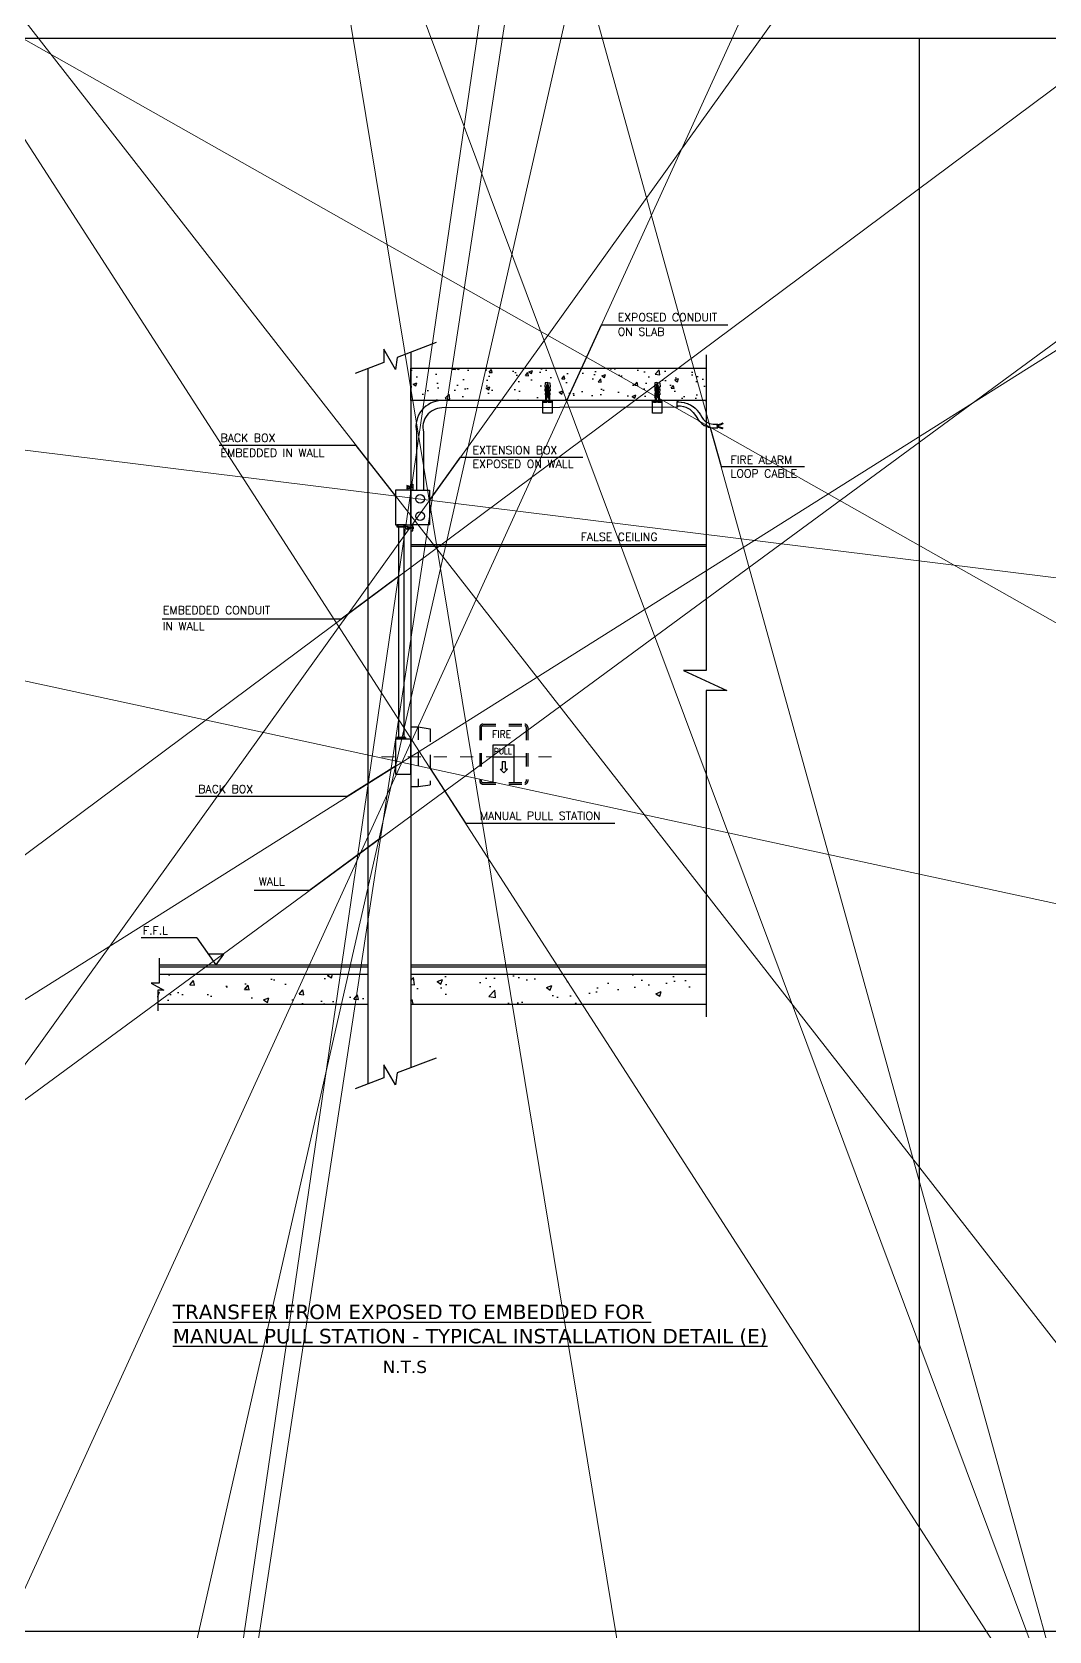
# Model space of a CAD drawing. Extents: x -15 to 256, y 0 to 403.
# Drawn here: x 228.22 to 236, y 364.85 to 377.08 of the extents above; entities that cross this region are included whole.
import ezdxf
from ezdxf.enums import TextEntityAlignment as Align

# ---------------------------------------------------------------- set-up
doc = ezdxf.new("R2010")
doc.units = 0
doc.header["$LTSCALE"] = 0.15
doc.linetypes.add('DASHDOT', pattern=[1, 0.5, -0.25, 0, -0.25])
doc.linetypes.add('DASHED', pattern=[0.75, 0.5, -0.25])
doc.layers.get('0').update_dxf_attribs({"color": 252})
for name, color, linetype in [('00-E-FAS-DIM', 10, 'Continuous'), ('A-IW-SHE101$0$A-ANNO-TEXT', 2, 'Continuous'), ('DETAILS', 2, 'Continuous'), ('E-ANNO-LARO', 1, 'Continuous'), ('E-ANNO-T080', 61, 'Continuous'), ('E-ANNO-T140', 133, 'Continuous'), ('e-anno-t175', 214, 'Continuous'), ('E-ANNO-VIEW', 240, 'Continuous'), ('E-DETL-LID1', 1, 'DASHED'), ('E-DETL-LID2', 2, 'DASHED'), ('E-DETL-LID3', 3, 'DASHED'), ('E-DETL-LID4', 131, 'DASHED'), ('E-DETL-LID6', 214, 'DASHED'), ('E-DETL-LIN0', 10, 'Continuous'), ('E-DETL-LIN1', 1, 'Continuous'), ('E-DETL-LIN2', 2, 'Continuous'), ('E-DETL-LIN3', 3, 'Continuous'), ('E-DETL-LIN9', 9, 'Continuous')]:
    doc.layers.add(name, color=color, linetype=linetype)
doc.layers.add('S-ANNO-DIMS', color=1, linetype='Continuous', lineweight=18)
doc.styles.add('E140', font='verdana.ttf', dxfattribs={"height": 285})
doc.styles.add('E175', font='verdana.ttf', dxfattribs={"height": 335})
doc.styles.add('E80', font='simplex.shx', dxfattribs={"height": 200})
doc.styles.add('LE80', font='SIMPLEX.shx', dxfattribs={"height": 200})
doc.styles.add('ROMANS', font='ROMANS.shx', dxfattribs={"width": 0.8})
doc.dimstyles.new('DIM25', dxfattribs={"dimscale": 100, "dimtxt": 2, "dimasz": 0.01, "dimexe": 1, "dimexo": 2, "dimgap": 1, "dimtad": 1, "dimdec": 0, "dimlfac": 0.25, "dimzin": 0, "dimdsep": 46, "dimtxsty": 'LE80', "dimblk1": 'TICK', "dimblk2": 'TICK', "dimsah": 1, "dimcen": 0, "dimdle": 3, "dimclrd": 1, "dimclre": 1, "dimclrt": 51, "dimadec": 0, "dimazin": 0, "dimtfac": 1, "dimtdec": 0, "dimtmove": 0, "dimatfit": 1, "dimldrblk": 'TICK', "dimfxl": 1, "dimtolj": 1, "dimtzin": 0, "dimarcsym": 0})
pattern_1 = [(49.99999999999996, (199.6003935273939, 346.5364657333439), (0.4178004290271635, -0.03655278357478272), [0.04368698100026207, -0.4805567910028827]), (355, (199.6003935273939, 346.5364657333439), (-0.0808216624039111, 0.4381463479038137), [0.03494958480020968, -0.3844454328023065]), (100.4509999999998, (199.6352101019632, 346.5334196843931), (0.3369802770819812, 0.4015915702694968), [0.03712820065061641, -0.4084102071567806]), (46.18419999999998, (199.6003935273939, 346.6529643493446), (0.6216601002112204, -0.09641482318130383), [0.0655304715003928, -0.7208351865043207]), (96.63559999999991, (199.6521984897089, 346.6449298434163), (0.5444343454335049, 0.5674160398502812), [0.05569230097592423, -0.6126153107351676]), (351.1840000000001, (199.6003935273939, 346.6529643493446), (0.5444351970376925, 0.5674150353261695), [0.05242437720031449, -0.5766681492034593]), (20.99999999999998, (199.6586428353943, 346.6238396953444), (0.3476953477546147, -0.2345234522007219), [0.04368698100026209, -0.4805567910028831]), (326.0000000000001, (199.6586428353943, 346.6238396953444), (0.1417293458373395, 0.4223945499455471), [0.03494958480020964, -0.3844454328023059]), (71.4514, (199.6876172795647, 346.6042961351984), (0.4894237363473509, 0.1878720382429697), [0.03712820065061643, -0.4084102071567806]), (37.49999999999998, (199.6003935273939, 346.5364657333439), (0.007083031576165479, 0.1939083662324336), [0, -0.3797854881622785, 0, -0.3902703636023414, 0, -0.3859016655023151]), (7.500000000000001, (199.6003935273939, 346.5364657333439), (0.1532361851197717, 0.2297420928438067), [0, -0.2225123565613347, 0, -0.3710480919622257, 0, -0.1470795027008823]), (327.5, (199.4704975705532, 346.5364657333439), (0.3109471787332987, -0.01313761312143258), [0, -0.1456232700008736, 0, -0.4543446024027256, 0, -0.6028803378036166]), (317.5, (199.4122482625528, 346.5364657333439), (0.3397016657635352, 0.05831005935309992), [0, -0.1893102510011357, 0, -0.3017314154418101, 0, -0.4281324138025683])]

# ---------------------------------------------------------------- blocks, each defined once
blk = doc.blocks.new('TICK')
at = {"layer": 'S-ANNO-DIMS', "color": 51}
blk.add_line((-70.71067811865942, -70.71067811865942), (70.71067811865214, 70.71067811865214), dxfattribs=at)
at = {"layer": 'S-ANNO-DIMS'}
blk.add_line((-107.1268145781942, 0), (107.1271981630707, 0), dxfattribs=at)
blk = doc.blocks.new('--A$C5F2C2771')
at = {"layer": 'E-DETL-LID2', "linetype": 'Continuous'}
for p, q in [((-21.21548564948353, -5.230297405293641), (-21.21548564948353, 3.910827217623591e-11)), ((-4.171803953357085, -5.230297405293641), (-4.171803953360723, 3.910827217623591e-11)), ((-1.818989403545856e-12, -5.230297405293641), (-25.38728960284243, -5.230297405293641))]:
    blk.add_line(p, q, dxfattribs=at)
for points in [[(-25.38728960284243, -5.230297405293641), (-25.38728960284243, 3.910827217623591e-11), (-1.818989403545856e-12, 3.910827217623591e-11), (-1.818989403545856e-12, -5.230297405293641)], [(-2.085901976681271, -5.877327993982362), (-23.30138762616298, -5.877327993982362)]]:
    blk.add_lwpolyline(points, dxfattribs=at)
for centre, radius, start, end in [((-23.30138762616298, -2.191539622923301), 3.6857883710587, 235.5330319134641, 304.4669680865359), ((-12.69364480142031, 50.56545948720486), 56.44278748118648, 261.3161650287092, 278.6838349712907), ((-2.085901976681271, -2.191539622923301), 3.6857883710587, 235.5330319134641, 304.4669680865359)]:
    blk.add_arc(centre, radius, start, end, dxfattribs=at)
blk = doc.blocks.new('A$C3E880534')
at = {"layer": 'E-DETL-LID3'}
for p, q in [((-125, 500.0000000000036), (-325, 466.999999999829)), ((-325, 466.999999999829), (-325, -467.0000000001855)), ((0, 500.0000000000036), (-125, 500.0000000000036)), ((-125, 500.0000000000036), (-125, -499.9999999999964)), ((0, 500.0000000000036), (0, -499.9999999999964)), ((-125, -499.9999999999964), (-325, -467.0000000001855)), ((0, -499.9999999999964), (-125, -499.9999999999964))]:
    blk.add_line(p, q, dxfattribs=at)
blk = doc.blocks.new('A$C4DE4472D')
at = {"layer": 'E-DETL-LID3'}
for p, q in [((-307.0627755941823, 542.0000000001892), (392.9372244058177, 542.0000000001892)), ((-357.0627755941823, 492.0000000001892), (-357.0627755941823, -407.9999999998108)), ((-332.0627755941823, 492.0000000001892), (-332.0627755941823, -407.9999999998108)), ((-307.0627755941823, 517.0000000001892), (392.9372244058177, 517.0000000001892)), ((417.9372244058177, 492.0000000001892), (417.9372244058177, -407.9999999998108)), ((442.9372244058177, 492.0000000001892), (442.9372244058177, -407.9999999998108)), ((-307.0627755941823, -432.9999999998108), (392.9372244058177, -432.9999999998108)), ((-307.0627755941823, -457.9999999998108), (392.9372244058177, -457.9999999998108))]:
    blk.add_line(p, q, dxfattribs=at)
for centre, radius, start, end in [((-307.0627755941823, 492.0000000001892), 50, 90, 180), ((392.9372244058177, 492.0000000001892), 50, 0, 90), ((-307.0627755941823, 492.0000000001892), 25, 90, 180), ((392.9372244058177, 492.0000000001892), 25, 0, 90), ((-307.0627755941823, -407.9999999998108), 50, 180, 270), ((-307.0627755941823, -407.9999999998108), 25, 180, 270), ((392.9372244058177, -407.9999999998108), 25, 270, 0), ((392.9372244058177, -407.9999999998108), 50, 270, 0)]:
    blk.add_arc(centre, radius, start, end, dxfattribs=at)
at = {"layer": 'E-DETL-LIN0'}
for p, q in [((-132.0627755941823, -432.9999999998108), (-132.0627755941823, 200)), ((-132.0627755941823, 200), (217.9372244058177, 200)), ((-132.0627755941823, 0), (217.9372244058177, 0)), ((217.9372244058177, -432.9999999998108), (217.9372244058177, 200)), ((43.93722440567217, -272.0000000001164), (-17.06277559438604, -206.9999999999709)), ((-17.06277559438604, -206.9999999999709), (18.93722440567217, -206.9999999999709)), ((18.93722440567217, -81.00000000013097), (68.93722440567217, -81.00000000013097)), ((18.93722440567217, -81.00000000013097), (18.93722440567217, -206.9999999999709)), ((43.93722440567217, -272.0000000001164), (104.9372244057304, -206.9999999999709)), ((68.93722440567217, -81.00000000013097), (68.93722440567217, -206.9999999999709)), ((104.9372244057304, -206.9999999999709), (68.93722440567217, -206.9999999999709))]:
    blk.add_line(p, q, dxfattribs=at)
at = {"layer": 'E-DETL-LIN0', "style": 'ROMANS', "width": 0.9}
for s, height, p in [('FIRE', 125, (-151.0627755940368, 312.6190476192278)), ('PULL', 100, (-120.0627755942696, 40.61904761911137))]:
    blk.add_text(s, height=height, dxfattribs=at).set_placement(p)
blk = doc.blocks.new('SCRO')
at = {"layer": 'E-DETL-LID4'}
for p, q in [((2.004664853087434, 0.821087427342718), (3.623975155783683, -1.637345612332865)), ((3.786111679495207, 1.549345350585099), (3.637164285816652, 0.9292986149011995)), ((3.786111679495207, 1.549345350585099), (5.829474222864064, -1.945690986955015)), ((5.753306267957214, 1.249999999992724), (5.829474222864064, 1.945690986947739)), ((5.829474222864064, 1.945690986947739), (8.03497328994763, -1.945690986954105)), ((8.03497328994763, 1.945690986947739), (7.958805335041234, 1.250000000000909)), ((8.03497328994763, 1.945690986947739), (10.24047235703574, -1.945690986947739)), ((10.24047235703574, 1.945690986947739), (10.1643044021248, 1.25)), ((10.24047235703574, 1.945690986947739), (12.44597142411931, -1.945690986955015)), ((12.44597142411931, 1.945690986955015), (12.36980346920154, 1.25)), ((12.44597142411931, 1.945690986955015), (14.65147049120014, -1.945690986954105)), ((14.65147049120424, 1.945690986947739), (14.57530253628966, 1.249999999992724)), ((14.65147049120424, 1.945690986947739), (16.85696955828416, -1.945690986955015)), ((16.85696955834965, 1.945674784445146), (16.78080160343143, 1.249983797497407)), ((16.85696955834965, 1.945674784445146), (19.06246862543003, -1.945707189451241))]:
    blk.add_line(p, q, dxfattribs=at)
at = {"layer": 'E-DETL-LID4', "linetype": 'Continuous'}
for p, q in [((23.61790627242453, 0.5131854717556052), (23.61790627242499, 1.61785813386814)), ((23.61790627242544, -0.5131854717556052), (23.61790627242135, -1.617858133875416))]:
    blk.add_line(p, q, dxfattribs=at)
for points in [[(17.17664616881984, 1.249979449850798), (4.892351375939143, 1.25), (-9.094947017729282e-13, 0), (2.792308577107178, -0.7134372519867611)], [(19.57581255350578, 1.249975436330715), (17.44902306818676, 1.249978994194862)], [(24.67175159393719, -5.000000000007276), (24.99999999999545, -5.000000000007276), (24.99999999999545, -0.8231618529889602), (23.61790627242544, -0.5131854717556052), (23.61790627242453, 0.5131854717556052), (24.99999999999955, 0.8231618529825937), (24.99999999999545, 5), (24.67175159393764, 5.000000000000909)], [(4.066206698221777, -1.038919321654248), (4.892351375939597, -1.25), (5.092416313894319, -1.250000000000909)], [(6.343583484128885, -1.25), (7.297915380982431, -1.249999999999091)], [(8.54908255121245, -1.25), (9.503414448065996, -1.25)], [(10.75458161829692, -1.250000000007276), (11.70891351515093, -1.250000000007276)], [(12.96008068538504, -1.250000000007276), (13.91441258223449, -1.250000000006366)], [(15.1655797524686, -1.25), (16.11991164931487, -1.250000000007276)], [(17.37107881954898, -1.25), (18.32540327130801, -1.250000000007276)]]:
    blk.add_lwpolyline(points, dxfattribs=at)
at = {"layer": 'E-DETL-LID4'}
for points in [[(2.792308577107178, -0.7134372519867611), (3.623975155783683, -1.637345612332865), (4.066206698221777, -1.038919321654248), (2.004664853087434, 0.821087427342718)], [(5.092416313894319, -1.250000000000909), (5.829474222864064, -1.945690986955015), (6.343583484128885, -1.25), (3.786111679495207, 1.549345350585099)], [(7.297915380982431, -1.249999999999091), (8.03497328994763, -1.945690986954105), (8.54908255121245, -1.25), (5.829474222864064, 1.945690986947739)], [(9.503414448065996, -1.25), (10.24047235703574, -1.945690986947739), (10.75458161829692, -1.250000000007276), (8.03497328994763, 1.945690986947739)], [(11.70891351515093, -1.250000000007276), (12.44597142411931, -1.945690986955015), (12.96008068538504, -1.250000000007276), (10.24047235703574, 1.945690986947739)], [(13.91441258223449, -1.250000000006366), (14.65147049120014, -1.945690986954105), (15.1655797524686, -1.25), (12.44597142411931, 1.945690986955015)], [(16.11991164931487, -1.250000000007276), (16.85696955828416, -1.945690986955015), (17.37107881954898, -1.25), (14.65147049120424, 1.945690986947739)], [(18.32541071646074, -1.250016202502593), (19.06246862543003, -1.945707189451241), (19.57657788669485, -1.250016202502593), (16.85696955834965, 1.945674784445146)]]:
    blk.add_lwpolyline(points, close=True, dxfattribs=at)
at = {"layer": 'E-DETL-LID4', "linetype": 'Continuous'}
for points in [[(19.57581255351761, 1.249975436330715, 0.2592668144655841), (24.6718250579388, 4.999984515502547, 3.306262617242921)], [(19.57657788669485, -1.250016202502593, -0.2592344396536596), (24.67175159393719, -5.000000000007276, -3.306262617242921)]]:
    blk.add_lwpolyline(points, format="xyb", dxfattribs=at)
for centre, start, end in [((25.64766208019046, 0.3777601261544987), 105.8003879676135, 148.5767715327205), ((25.64766208019091, -0.3777601261544987), 211.4232284672796, 254.1996120328304)]:
    blk.add_arc(centre, 2.378602889906357, start, end, dxfattribs=at)

msp = doc.modelspace()

# ---------------------------------------------------------------- hatches: boundary and pattern name
at = {"layer": 'E-DETL-LIN9'}
h = msp.add_hatch(dxfattribs=at)
h.set_pattern_fill('AR-CONC', color=8, scale=0.001528853228355629, style=0)
h.set_pattern_definition([(49.99999999999996, (199.6003935273939, 346.5364657333439), (0.2785336193514423, -0.02436852238318848), [0.0291246540001747, -0.3203711940019217]), (355, (199.6003935273939, 346.5364657333439), (-0.05388110826927409, 0.2920975652692091), [0.02329972320013979, -0.2562969552015377]), (100.4509999999998, (199.6236045771068, 346.5344350340434), (0.2246535180546541, 0.2677277135129978), [0.02475213376707761, -0.2722734714378537]), (46.18419999999998, (199.6003935273939, 346.6141314773444), (0.4144400668074802, -0.06427654878753587), [0.04368698100026185, -0.4805567910028806]), (96.63559999999991, (199.6349301689372, 346.6087751400588), (0.3629562302890032, 0.3782773599001876), [0.0371282006506162, -0.4084102071567773]), (351.1840000000001, (199.6003935273939, 346.6141314773444), (0.3629567980251283, 0.3782766902174464), [0.03494958480020968, -0.3844454328023064]), (20.99999999999998, (199.6392263993941, 346.5947150413443), (0.2317968985030764, -0.1563489681338146), [0.02912465400017472, -0.320371194001922]), (326.0000000000001, (199.6392263993941, 346.5947150413443), (0.0944862305582263, 0.2815963666303647), [0.02329972320013976, -0.2562969552015373]), (71.4514, (199.6585426955077, 346.581686001247), (0.326282490898234, 0.1252480254953132), [0.02475213376707762, -0.2722734714378538]), (37.49999999999998, (199.6003935273939, 346.5364657333439), (0.004722021050776987, 0.1292722441549557), [0, -0.253190325441519, 0, -0.2601802424015609, 0, -0.2572677770015434]), (7.500000000000001, (199.6003935273939, 346.5364657333439), (0.1021574567465145, 0.1531613952292045), [0, -0.1483415710408898, 0, -0.2473653946414839, 0, -0.0980530018005882]), (327.5, (199.5137962228334, 346.5364657333439), (0.2072981191555324, -0.008758408747621722), [0, -0.0970821800005824, 0, -0.3028964016018171, 0, -0.4019202252024112]), (317.5, (199.4749633508331, 346.5364657333439), (0.2264677771756902, 0.0388733729020666), [0, -0.1262068340007571, 0, -0.2011542769612067, 0, -0.2854216092017122])])
h.paths.add_polyline_path([(233.3767488314058, 374.5095378113843), (231.1173187829833, 374.5095395367545), (231.1173187829833, 374.2602871847566), (233.3767488314058, 374.2602854593865)])
h = msp.add_hatch(dxfattribs=at)
h.set_pattern_fill('AR-CONC', color=8, scale=0.002293279842533442, style=0)
h.set_pattern_definition(pattern_1)
h.paths.add_polyline_path([(230.7901602998066, 369.642490449944), (230.7901602998066, 369.8718184341973), (229.1941896436598, 369.8718184341973), (229.1941896436598, 369.8037748147662), (229.1329728630415, 369.8037748147662), (229.2299333924588, 369.7506027915168), (229.1836339571031, 369.7506027915168), (229.1836339571031, 369.642490449944)])
h = msp.add_hatch(dxfattribs=at)
h.set_pattern_fill('AR-CONC', color=8, scale=0.002293279842533442, style=0)
h.set_pattern_definition(pattern_1)
h.paths.add_polyline_path([(233.3767540792189, 369.642490449944), (233.3767535231584, 369.8718184341973), (231.1173187829836, 369.8718184341973), (231.1173187829836, 369.642490449944)])

# ---------------------------------------------------------------- linework, layer by layer
msp.add_lwpolyline([(255.5823836677621, 391.3544479757414), (221.2162780909766, 391.3544479757415), (221.2162780909766, 364.8477069386666), (255.5823836677621, 364.8477069386666)], close=True)
at = {"layer": '00-E-FAS-DIM', "linetype": 'DASHDOT', "lineweight": 0, "ltscale": 0.4}
msp.add_line((230.8939405966048, 371.5367218413606), (232.2706523324259, 371.5367218413606), dxfattribs=at)
at = {"layer": 'A-IW-SHE101$0$A-ANNO-TEXT', "color": 1}
msp.add_ellipse((233.4649407334093, 374.0669457241289, 3.908411096132508e-09), major_axis=(6.24353153173617e-15, 0.01453022108277101), ratio=0.2121670040200524, dxfattribs=at)
at = {"layer": 'E-ANNO-LARO'}
for p, q in [((229.4809133623903, 370.1504246918876), (229.0542756034478, 370.1504246918876)), ((229.4809133623903, 370.1504246918876), (229.6268932890784, 369.9441663951569)), ((229.684327436428, 370.0253163838932), (229.569459141729, 370.0253163838932)), ((229.684327436428, 370.0253163838932), (229.6268932890784, 369.9441663951569))]:
    msp.add_line(p, q, dxfattribs=at)
at = {"layer": 'E-ANNO-VIEW'}
for points in [[(221.2162780909766, 377.0334010157999), (242.020222852966, 377.0334010157999)], [(235.0080150804865, 364.8477069386666), (235.0080150804865, 377.0334010157999)]]:
    msp.add_lwpolyline(points, dxfattribs=at)
at = {"layer": 'E-DETL-LID1', "color": 1, "const_width": 0.01489764652241757}
msp.add_lwpolyline([(233.4650018245099, 374.060546343188), (233.4936237326793, 374.0511753029641), (233.5073665633608, 374.0481478151319)], dxfattribs=at)
at = {"layer": 'E-DETL-LID4', "color": 5, "const_width": 0.01489764652241757}
msp.add_lwpolyline([(233.4647614020621, 374.073761938369), (233.4712371858517, 374.0746594029692), (233.4763857945809, 374.0754901846676), (233.4807065021803, 374.0764353946763), (233.4846985825803, 374.0776761442073), (233.4888613097116, 374.0793935444727), (233.4936939575044, 374.0817687066844), (233.4996957998893, 374.0849827420546), (233.5073661107968, 374.0892167617951)], dxfattribs=at)
at = {"layer": 'E-DETL-LID6', "elevation": -1.849763946857006e-08}
for points in [[(232.1631118862459, 374.3927607524897), (232.1601343555666, 374.3982093585094), (232.1442314806139, 374.3965376694405), (232.1420770164799, 374.3650694008298), (232.1454554586516, 374.36640217437), (232.1433009945175, 374.3349339057594), (232.146679436689, 374.3362666792995), (232.144524972555, 374.3047984106887), (232.1478486177068, 374.3061095671597), (232.1478484493857, 374.2602854958831)], [(232.1631098061199, 374.3927607524819), (232.1660872967715, 374.3982093803758), (232.1819901840047, 374.396537808136), (232.1841448793174, 374.3650695553537), (232.1807664273548, 374.3664023040745), (232.1829211226675, 374.3349340512922), (232.1795426707049, 374.3362668000129), (232.1816973660177, 374.3047985472306), (232.1783737112337, 374.3061096792848), (232.1783742161972, 374.2602856080105)], [(233.0028143058211, 374.3927607524897), (232.9998367751418, 374.3982093585094), (232.983933900189, 374.3965376694405), (232.9817794360551, 374.3650694008298), (232.9851578782268, 374.36640217437), (232.9830034140927, 374.3349339057594), (232.9863818562642, 374.3362666792995), (232.9842273921302, 374.3047984106887), (232.9875510372821, 374.3061095671597), (232.9875508689609, 374.2602854958831)], [(233.002812225695, 374.3927607524819), (233.0057897163467, 374.3982093803758), (233.0216926035798, 374.396537808136), (233.0238472988926, 374.3650695553537), (233.02046884693, 374.3664023040745), (233.0226235422427, 374.3349340512922), (233.0192450902801, 374.3362668000129), (233.0213997855929, 374.3047985472306), (233.0180761308089, 374.3061096792848), (233.0180766357724, 374.2602856080105)]]:
    msp.add_lwpolyline(points, dxfattribs=at)
at = {"layer": 'E-DETL-LID6'}
for points in [[(232.1428013900644, 374.2544737138116), (232.126885065293, 374.2544733423271), (232.1268851302941, 374.2602855417196), (232.14828502569, 374.260285973631)], [(232.1989125822887, 374.254473208482), (232.1989125822887, 374.1656726562323), (232.126885065293, 374.1656727900775), (232.126885065293, 374.2544733423271)], [(232.1779394881204, 374.2602863004118), (232.1989136404099, 374.2602865984615), (232.1989135754088, 374.254474399069), (232.1834232518424, 374.254474161449)], [(232.9825038096396, 374.2544737138116), (232.9665874848682, 374.2544733423271), (232.9665875498692, 374.2602855417196), (232.9879874452652, 374.260285973631)], [(233.0386150018638, 374.254473208482), (233.0386150018638, 374.1656726562323), (232.9665874848682, 374.1656727900775), (232.9665874848682, 374.2544733423271)], [(233.0176419076956, 374.2602863004118), (233.0386160599852, 374.2602865984615), (233.038615994984, 374.254474399069), (233.0231256714175, 374.254474161449)], [(231.1173187829833, 373.6058226434502), (231.1130715540694, 373.6040966074895), (231.11294488737, 373.6052129687121), (231.1104379802431, 373.6043812009843), (231.1103823926987, 373.6058529109903), (231.107520089796, 373.6045231046467), (231.1032498728581, 373.6059452859506), (231.1027596276957, 373.6044732843219), (231.0983390322523, 373.6075809123756), (231.0976984085844, 373.6057318408295), (231.0861954319718, 373.6103537335246), (231.0864991966149, 373.6037942315962), (231.0952051497369, 373.5982406242845), (231.0864991966149, 373.5926870169728), (231.0861954319718, 373.5861275150443), (231.0976984085844, 373.5907494077395), (231.0983390322523, 373.5889003361934), (231.1027596276957, 373.592007964247), (231.1032498728581, 373.5905359626183), (231.107520089796, 373.5919581439222), (231.1103823926987, 373.5906283375786), (231.1104379802431, 373.5921000475847), (231.11294488737, 373.5912682798569), (231.1130715540694, 373.5923846410795), (231.1173187829833, 373.5906586051188)], [(231.1173187829836, 373.2797644056153), (231.1130715540696, 373.281490441576), (231.1129448873702, 373.2803740803533), (231.1104379802433, 373.2812058480811), (231.1103823926989, 373.2797341380751), (231.107520089796, 373.2810639444187), (231.1032498728582, 373.2796417631149), (231.1027596276959, 373.2811137647435), (231.0983390322524, 373.2780061366898), (231.0976984085846, 373.2798552082359), (231.0861954319721, 373.2752333155408), (231.086499196615, 373.2817928174692), (231.095205149737, 373.2873464247809), (231.086499196615, 373.2929000320926), (231.0861954319721, 373.2994595340211), (231.0976984085846, 373.294837641326), (231.0983390322524, 373.296686712872), (231.1027596276959, 373.2935790848184), (231.1032498728582, 373.2950510864471), (231.107520089796, 373.2936289051431), (231.1103823926989, 373.2949587114868), (231.1104379802433, 373.2934870014807), (231.1129448873702, 373.2943187692085), (231.1130715540696, 373.2932024079859), (231.1173187829836, 373.2949284439466)]]:
    msp.add_lwpolyline(points, dxfattribs=at)
for points in [[(231.1173187829833, 373.6202881691501), (231.1334667152491, 373.6202881691501), (231.1334667152491, 373.575506478383), (231.1173187829833, 373.575506478383)], [(231.1173187829836, 373.2652988799154), (231.1334667152491, 373.2652988799154), (231.1334667152491, 373.3100805706824), (231.1173187829836, 373.3100805706824)]]:
    msp.add_lwpolyline(points, close=True, dxfattribs=at)
at = {"layer": 'E-DETL-LIN1'}
for points in [[(231.1173187829836, 373.575506478383), (231.0004739703611, 373.575506478383), (231.0004739703611, 373.3100805706824), (231.1173187829836, 373.3100805706824)], [(231.1173187829833, 373.575506478383), (231.2595984646549, 373.575506478383), (231.2595984646549, 373.3100805706824), (231.1173187829833, 373.3100805706824)], [(231.1173187829836, 371.669434795211), (231.0004739703611, 371.669434795211), (231.0004739703611, 371.4040088875103), (231.1173187829836, 371.4040088875103)]]:
    msp.add_lwpolyline(points, close=True, dxfattribs=at)
at = {"layer": 'E-DETL-LIN2'}
for points in [[(233.1535059921227, 374.2213800856912), (233.1812453257866, 374.2199537900916), (233.2024625756231, 374.2164257005362), (233.2211651097308, 374.2108423640715), (233.2376935916667, 374.203391446955), (233.2524021138141, 374.1941872187272), (233.2656079366456, 374.1832790470826), (233.2775587108905, 374.1706905504927), (233.2885014916093, 374.1563750347695), (233.2990144649754, 374.1400758863077), (233.309981547544, 374.1226634449373, 0.01628439600471119), (233.3107177681396, 374.1215748376329), (233.3230352718625, 374.1045814974407, 0.03423535560851692), (233.3248043462216, 374.1024625362024), (233.3396903193122, 374.0869283661029, 0.0488930703504688), (233.3426788812988, 374.0843648306172), (233.3614093421087, 374.0712378603137, 0.05566891523025012), (233.3653406988022, 374.0690898267388), (233.3891916656828, 374.0593180859348, 0.05254355449943235), (233.3932522340279, 374.0581335081008), (233.423499725331, 374.0526650264994, 0.04330996355875571), (233.4269744644316, 374.0523434172737), (233.4648944985084, 374.0521262245784)], [(233.1535984532966, 374.2507308793421), (233.1844619151012, 374.2491439479365, -0.02835854469831007), (233.1867359342817, 374.2488972232154), (233.2103323802273, 374.2449735113713, -0.03134392431530216), (233.2127949928308, 374.2444035433699), (233.2340027015181, 374.2380723279014, -0.03336282895758486), (233.2365234348266, 374.2371326805812), (233.2555305981843, 374.2285643922563, -0.03392393326415467), (233.2579423355918, 374.2272738624069), (233.2749371455483, 374.2166389319931, -0.03282315493036002), (233.2770839054702, 374.2150907983778), (233.2922545539543, 374.2025596566433, -0.03025374581229031), (233.2940383614536, 374.2008948963399), (233.3075730403936, 374.1866379740523, -0.02669698288345897), (233.3089703050204, 374.1849992568476), (233.3210572063451, 374.1691869847749, -0.01995274325621252), (233.3219831624089, 374.1678698825477), (233.3329917824509, 374.1508022912802, -0.002694950772707029), (233.3331087115015, 374.1506188430985), (233.343783385925, 374.1336706582568), (233.3549031386723, 374.1183297462068), (233.3674633045398, 374.1052226586234), (233.3827281169724, 374.0945245374439), (233.4025255851501, 374.0864135150029), (233.4289569635456, 374.081634953204), (233.465125673012, 374.0814277914838)]]:
    msp.add_lwpolyline(points, format="xyb", dxfattribs=at)
for centre in [(231.1884586238191, 373.5091500014579), (231.1884586238191, 373.3764370476075)]:
    msp.add_circle(centre, 0.03317823846257875, dxfattribs=at)
at = {"layer": 'E-DETL-LIN3'}
for points in [[(233.1576566170845, 374.260285626692), (231.352420528413, 374.2602869335641, 0.471214476210079), (231.1613138748687, 374.0216758019168), (231.1613138748687, 373.5729128033766)], [(233.1591493113355, 374.2109989948764), (231.3549763765561, 374.2041880520037, 0.4878646493493957), (231.2144349685559, 374.019892341332), (231.2144349685559, 373.5740171143858)]]:
    msp.add_lwpolyline(points, format="xyb", dxfattribs=at)
for points in [[(231.0234805580592, 373.2944806195059), (231.0234805580592, 371.6837062595914)], [(231.0632944442142, 373.2944806195059), (231.0632944442142, 371.6837062595914)]]:
    msp.add_lwpolyline(points, dxfattribs=at)
msp.add_ellipse((233.1576249296818, 374.235770467967), major_axis=(-1.942392388150865e-15, 0.02416553747422361), ratio=0.212167004020875, start_param=-0.9250425576044188, end_param=4.052693687938815, dxfattribs=at)
msp.add_open_spline([(233.1611922420381, 374.2503404234068), (233.1609636832713, 374.2517527449223), (233.1607021713164, 374.2530422022057), (233.160083073137, 374.2554846523946), (233.1597159852509, 374.2565844536283), (233.1591388646874, 374.2578632209378), (233.1589386882922, 374.2582303768426), (233.158546025164, 374.2588158076312), (233.1583532286441, 374.2590330682726), (233.1580734441351, 374.2592638836345), (233.1579748661083, 374.2593236962092), (233.15779930457, 374.259399275632), (233.157722844905, 374.2594159715061), (233.15757495124, 374.2594221709792), (233.157501870633, 374.2594119908629), (233.1573348499064, 374.2593541857974), (233.1572410272784, 374.2593053708238), (233.157034575215, 374.2591528375333), (233.1569225786282, 374.2590492101896), (233.1566899184504, 374.2587835486847), (233.1565693275461, 374.2586217263209), (233.1561850739639, 374.2580218032223), (233.1559180406595, 374.2574807948031), (233.1554035032394, 374.2561649711895), (233.1551552972511, 374.2553901779781), (233.1546900238222, 374.2536371339063), (233.1544728145373, 374.2526588295123), (233.1539733450087, 374.2499702565776), (233.1537175382445, 374.2481459068302), (233.1533186516652, 374.2442364601569), (233.1531755526679, 374.2421516327558), (233.1530129724385, 374.2378758218165), (233.1529934956069, 374.2356851913168), (233.1530796391317, 374.2313596062427), (233.1531852566011, 374.2292250137575), (233.153513562903, 374.2251695901549), (233.1537362553773, 374.2232490659536), (233.1542812691422, 374.219765803184), (233.1546037291695, 374.2182031778652), (233.1552359235587, 374.2158693321688), (233.155531063202, 374.2149980871749), (233.156050900717, 374.2137927756911), (233.156270903642, 374.213376083037), (233.1566552997443, 374.2127936532899), (233.1568213232348, 374.2125932931419), (233.1570945580425, 374.2123362631867), (233.1572060511764, 374.212257624604), (233.1574042243073, 374.2121557525421), (233.1574898825018, 374.2121316555728), (233.1576503420571, 374.2121163180948), (233.1577272027181, 374.2121241327703), (233.1579042208324, 374.2121810238306), (233.1580044552445, 374.2122318289692), (233.1582268331826, 374.2123971500578), (233.1583480850581, 374.2125115430053), (233.1585997769466, 374.2128078910916), (233.1587301412704, 374.2129895637403), (233.1591306246972, 374.2136427795741), (233.1594028935889, 374.214218041531), (233.1599254384265, 374.2156100261958), (233.1601763915562, 374.2164267679888), (233.1606445317986, 374.2182690556212), (233.1608618509381, 374.219294652573), (233.1610917602357, 374.2205973775799), (233.1611248260814, 374.2207908061392), (233.1611572542673, 374.2209866745999)], degree=3, knots=[5.36383510231334, 5.36383510231334, 5.36383510231334, 5.36383510231334, 5.586265944379916, 5.586265944379916, 5.843731373455818, 5.843731373455818, 5.976819702341897, 5.976819702341897, 6.109908031227975, 6.109908031227975, 6.192099930515968, 6.192099930515968, 6.274291829803961, 6.274291829803961, 6.356483729091955, 6.356483729091955, 6.438675628379948, 6.438675628379948, 6.520867527667941, 6.520867527667941, 6.603059426955935, 6.603059426955935, 6.780308893844676, 6.780308893844676, 6.957558360733418, 6.957558360733418, 7.13480782762216, 7.13480782762216, 7.405729088040957, 7.405729088040957, 7.676650348459754, 7.676650348459754, 7.947571608878551, 7.947571608878551, 8.218492869297348, 8.218492869297348, 8.489414129716145, 8.489414129716145, 8.760335390134943, 8.760335390134943, 8.967601503303902, 8.967601503303902, 9.113740812354756, 9.113740812354756, 9.227782504424738, 9.227782504424738, 9.31614166294134, 9.31614166294134, 9.40450082145794, 9.40450082145794, 9.492859979974542, 9.492859979974542, 9.581219138491143, 9.581219138491143, 9.669578297007744, 9.669578297007744, 9.757937455524345, 9.757937455524345, 9.939202856759966, 9.939202856759966, 10.12046825799559, 10.12046825799559, 10.30173365923121, 10.30173365923121, 10.3328539225154, 10.3328539225154, 10.3328539225154, 10.3328539225154], dxfattribs=at)
at = {"layer": 'E-DETL-LIN9', "color": 8}
for p, q in [((231.3129198392429, 374.7053049758983), (231.0136181941374, 374.591299764956)), ((231.0011456260686, 374.4999072413863), (230.9120667910147, 374.6539554849018)), ((230.9120667910147, 374.6539554849018), (230.9120667910147, 374.552618423494)), ((231.0136181941374, 374.591299764956), (231.0011456260686, 374.4999072413863)), ((231.1173187829833, 374.6307997399798), (231.1173187829836, 369.1568890343934)), ((230.9120667910149, 374.552618423494), (230.6927972777182, 374.4690977762627)), ((230.7901602998066, 374.5061837463958), (230.7901602998066, 369.0322730408096)), ((231.1173187829836, 373.1611056596028), (233.3767488314058, 373.1611039342327)), ((231.1173187829836, 373.1468541213209), (233.3767488314058, 373.1468523959507)), ((229.1941896436598, 369.9441663951569), (230.7901602998066, 369.9441663951569)), ((229.1941896436598, 369.9299148568749), (230.7901602998066, 369.9299148568749)), ((231.1173187829836, 369.9441663951569), (233.3767488314058, 369.9441646697867)), ((231.1173187829833, 369.9299148568749), (233.3767488314058, 369.9299131315047)), ((229.1941896436598, 369.8718184341975), (230.7901602998066, 369.8718184341975)), ((231.1173187829836, 369.8718184341975), (233.3767488314058, 369.8718167088273)), ((229.1836339571031, 369.6424904499441), (230.7901602998066, 369.6424904499441)), ((231.1173187829836, 369.6424904499441), (233.3767488314058, 369.6424887245739)), ((231.3129198392429, 369.231394270312), (231.0136181941374, 369.1173890593696)), ((230.9120667910149, 369.0787077179077), (230.6927972777182, 368.9951870706764)), ((231.0011456260686, 369.0259965357999), (230.9120667910147, 369.1800447793155)), ((230.9120667910147, 369.1800447793155), (230.9120667910147, 369.0787077179077)), ((231.0136181941374, 369.1173890593696), (231.0011456260686, 369.0259965357999))]:
    msp.add_line(p, q, dxfattribs=at)
at = {"layer": 'E-DETL-LIN9', "color": 8, "flags": 128}
msp.add_lwpolyline([(233.3767488314058, 374.6112547455674), (233.3767488314058, 372.1957444935853), (233.2026322648443, 372.1957421674717), (233.5347592519608, 372.0435826692946), (233.3767482571946, 372.0435839691693), (233.3767543128374, 369.5461425874914)], dxfattribs=at)
at = {"layer": 'E-DETL-LIN9', "color": 8}
for points in [[(233.3767488314058, 374.2602854593865), (231.1173187829833, 374.2602871847566), (231.1173187829833, 374.5095395367545), (233.3767488314058, 374.5095378113843)], [(229.1941896436598, 369.9944166378939), (229.1941896436598, 369.8037748147662), (229.1329728630415, 369.8037748147662), (229.2299333924588, 369.7506027915167), (229.1836339571031, 369.7506027915167), (229.1836339571031, 369.5928617799062)]]:
    msp.add_lwpolyline(points, dxfattribs=at)

# ---------------------------------------------------------------- block references
at = {"layer": 'DETAILS', "linetype": 'Continuous', "xscale": -0.002654259077003828, "yscale": 0.002654259077003828, "zscale": 0.002654259077006301}
msp.add_blockref('--A$C5F2C2771', (231.0096952792022, 373.3100805706824), dxfattribs=at)
at = {"layer": 'DETAILS', "linetype": 'Continuous', "xscale": 0.002654259077003828, "yscale": 0.002654259077003828, "zscale": 0.002654259077003828, "rotation": 180}
msp.add_blockref('--A$C5F2C2771', (231.0096952792022, 371.6694347952109), dxfattribs=at)
at = {"layer": 'E-DETL-LID3', "yscale": 0.0004586559685111382}
for name, p, xscale, zscale in [('A$C3E880534', (231.1173187829836, 371.5367218413606), -0.0004586559685111382, 0.0004586559685066885), ('A$C4DE4472D', (231.8089407216546, 371.5367218413606), 0.0004586559685111382, 0.0004586559685111382)]:
    msp.add_blockref(name, p, dxfattribs=dict(at, xscale=xscale, zscale=zscale))
at = {"layer": 'E-DETL-LID6', "extrusion": (0, 0, -1)}
for p, xscale, yscale, zscale, rotation in [((-232.1631118079818, 374.3932756462233), 0.005858960143166194, 0.005858960143166194, -0.005858960143122171, 269.9997895409619), ((-233.0028142275571, 374.3932756462233), 0.005858960143166194, 0.005858960143166194, -0.005858960143122171, 269.9997895409619), ((-231.0988726223705, 373.5978974508376), -0.001464740035791549, 0.001464740035791548, -0.001464740035791549, 0.0002104590380369586), ((-231.0988726223707, 373.2876895982278), 0.001464740035791549, 0.001464740035791549, -0.001464740035780543, 179.9997895409619)]:
    msp.add_blockref('SCRO', p, dxfattribs=dict(at, xscale=xscale, yscale=yscale, zscale=zscale, rotation=rotation))

# ---------------------------------------------------------------- texts
at = {"layer": 'E-ANNO-T080', "style": 'E80'}
for s, p in [('EXPOSED CONDUIT', (232.7002853535793, 374.8494483845732)), ('ON SLAB', (232.700286195017, 374.7388750574264))]:
    msp.add_text(s, height=0.06122031325666479, dxfattribs=at).set_placement(p, align=Align.BOTTOM_LEFT)
for s, p in [('BACK BOX ', (229.6621440183978, 373.9451054784734)), ('EMBEDDED IN WALL', (229.6621440183978, 373.8307557402867)), ('EXTENSION BOX', (231.5903165220984, 373.8511262672358)), ('EXPOSED ON WALL', (231.5903183941188, 373.7457526606145)), ('FIRE ALARM', (233.5628782955128, 373.7776344056808)), ('LOOP CABLE', (233.5628782998224, 373.6723609573811)), ('FALSE CEILING', (232.4171891392118, 373.1870991152468)), ('EMBEDDED CONDUIT', (229.221713529086, 372.6268593964725)), ('IN WALL', (229.2195971295182, 372.5053002376029)), ('BACK BOX ', (229.4921865940279, 371.2586552759923)), ('MANUAL PULL STATION', (231.6457990015665, 371.0535485920336)), ('WALL', (229.9541021079784, 370.5522646314123)), ('F.F.L', (229.0683229379862, 370.1750424271696))]:
    msp.add_text(s, height=0.06122031325666479, dxfattribs=at).set_placement(p)
at = {"layer": 'E-ANNO-T140', "style": 'E140'}
msp.add_text('N.T.S', height=0.09431237447648358, dxfattribs=at).set_placement((230.9018071499688, 366.8214938895979))
at = {"layer": 'e-anno-t175', "style": 'E175'}
for s, p in [('%%UTRANSFER FROM EXPOSED TO EMBEDDED FOR ', (229.2973999226274, 367.2337216312455)), ('%%UMANUAL PULL STATION - TYPICAL INSTALLATION DETAIL (E)', (229.2973999226274, 367.0484116445027))]:
    msp.add_text(s, height=0.110858405086393, dxfattribs=at).set_placement(p)

# ---------------------------------------------------------------- leaders
at = {"layer": 'E-ANNO-LARO'}
for points in [[(232.3103084736863, 374.260286273753), (232.575166775853, 374.8409939142912), (233.5423013228824, 374.8409934886759)], [(233.4083759796793, 374.0553992673001), (233.491322973237, 373.7563050352641), (234.128364994266, 373.7563044864474)], [(231.0030253753605, 373.530096741285), (230.7009134522613, 373.9174965061214), (229.6518000521342, 373.9174965061214)], [(231.2595990776557, 373.4954407446042), (231.4972394853877, 373.8267800283103), (232.4331964928578, 373.8267800283103)], [(231.0234828494705, 372.9160161516008), (230.5852306408402, 372.5894452161953), (229.2172519494559, 372.5894452161953)], [(231.0004739703611, 371.4637959431162), (230.631345336202, 371.2313780063847), (229.4715558851369, 371.2313780063847)], [(231.2666208560651, 371.4455448094469), (231.5360820406943, 371.0275133937298), (232.6770961099396, 371.0275133937298)], [(230.8853250399106, 370.9123277447642), (230.3430884326428, 370.5134995743587), (229.9198280581957, 370.5134995743587)]]:
    msp.add_leader(points, dimstyle='DIM25', override={"dimasz": 4, "dimexe": 1.5, "dimgap": 0.9, "dimtad": 0, "dimdec": 2, "dimtxsty": 'E80', "dimclrd": 256, "dimclre": 256, "dimclrt": 256}, dxfattribs=at)

doc.saveas('drawing.dxf')
